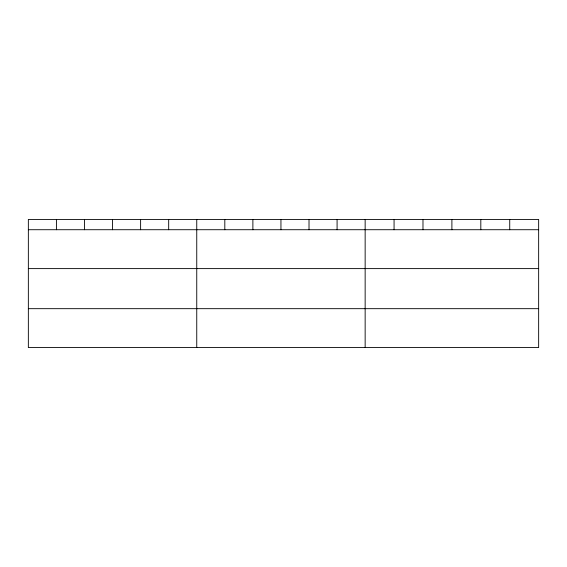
<?xml version="1.0" encoding="UTF-8"?>
<svg xmlns="http://www.w3.org/2000/svg" width="567" height="567" viewBox="0 0 567 567"><rect width="100%" height="100%" fill="white"/><g stroke="black" fill="none" stroke-linecap="round" stroke-linejoin="round"><path stroke-width="0.85" d="M538.65 229.72L538.65 347.564L28.35 347.564L28.35 219.436L538.65 219.436L538.65 229.72L28.35 229.72M28.35 268.609L538.65 268.609M28.35 308.675L538.65 308.675M509.733 219.436L509.733 229.72M480.816 219.436L480.816 229.72M451.899 219.436L451.899 229.72M422.982 219.436L422.982 229.72M394.065 219.436L394.065 229.72M365.148 219.436L365.148 347.564M337.082 219.436L337.082 229.72M309.015 219.436L309.015 229.72M280.948 219.436L280.948 229.72M252.882 219.436L252.882 229.72M224.815 219.436L224.815 229.72M196.749 219.436L196.749 347.564M168.683 219.436L168.683 229.72M140.616 219.436L140.616 229.72M112.55 219.436L112.55 229.72M84.483 219.436L84.483 229.72M56.416 219.436L56.416 229.72"/></g></svg>
